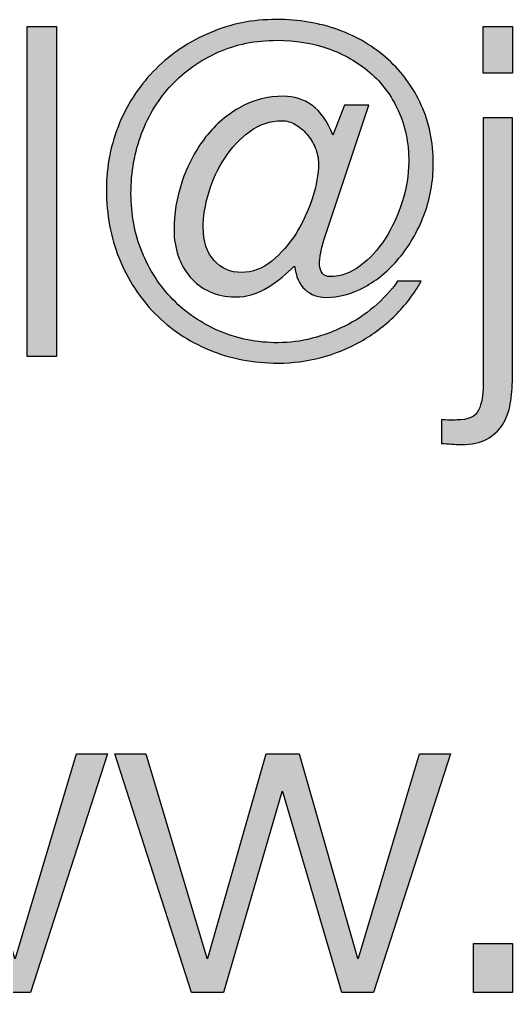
# Paper-space layout 'A0mask (portrait)' of a CAD drawing. Extents: x 0 to 810, y 0 to 1153.
# Drawn here: x 685.82 to 689.95, y 43.92 to 52.08 of the extents above; entities that cross this region are included whole.
import ezdxf
from ezdxf.enums import TextEntityAlignment as Align

# ---------------------------------------------------------------- set-up
doc = ezdxf.new("R2010")
doc.units = 0
doc.layers.get('0').update_dxf_attribs({"linetype": 'CONTINUOUS'})
doc.layers.get('Defpoints').update_dxf_attribs({"linetype": 'CONTINUOUS'})
doc.layers.add('JPP_Mask', color=7, linetype='CONTINUOUS')
doc.styles.add('JPP', font='arial.ttf')

# ---------------------------------------------------------------- blocks, each defined once
blk = doc.blocks.new('A0mask (portrait)')
at = {"true_color": 0x004a91}
h = blk.add_hatch(color=154, dxfattribs=at)
edge = h.paths.add_edge_path(flags=16)
edge.add_spline(control_points=[(687.7493, 51.1451), (687.6678, 51.0855), (687.5983, 51.0111), (687.54, 50.9217), (687.4818, 50.8327), (687.4373, 50.7357), (687.4061, 50.631), (687.3753, 50.5264), (687.3597, 50.4289), (687.3597, 50.3385), (687.3597, 50.2221), (687.39, 50.1302), (687.451, 50.063), (687.5116, 49.9958), (687.5883, 49.9622), (687.6816, 49.9622), (687.772, 49.9622), (687.8562, 49.9939), (687.9339, 50.0573), (688.011, 50.1203), (688.0792, 50.1979), (688.1374, 50.2897), (688.1956, 50.3816), (688.2411, 50.4805), (688.2747, 50.5865), (688.3083, 50.6926), (688.3253, 50.7882), (688.3253, 50.8734), (688.3253, 50.9198), (688.3163, 50.9648), (688.2984, 51.0074), (688.2799, 51.05), (688.2567, 51.0878), (688.2283, 51.1214), (688.1999, 51.155), (688.1677, 51.1825), (688.1313, 51.2029), (688.0953, 51.2237), (688.0579, 51.2341), (688.0191, 51.2341), (687.9206, 51.2341), (687.8307, 51.2043), (687.7493, 51.1451)], knot_values=[0, 0, 0, 0, 1, 1, 1, 2, 2, 2, 3, 3, 3, 4, 4, 4, 5, 5, 5, 6, 6, 6, 7, 7, 7, 8, 8, 8, 9, 9, 9, 10, 10, 10, 11, 11, 11, 12, 12, 12, 13, 13, 13, 14, 14, 14, 14], degree=3, periodic=0)
edge = h.paths.add_edge_path()
edge.add_spline(control_points=[(688.3447, 50.1288), (688.3372, 50.09), (688.3339, 50.0559), (688.3348, 50.0261), (688.3362, 49.9963), (688.3443, 49.9726), (688.3585, 49.9546), (688.3727, 49.9361), (688.3949, 49.9272), (688.4262, 49.9272), (688.5114, 49.9272), (688.5942, 49.957), (688.6742, 50.0166), (688.7542, 50.0758), (688.8243, 50.152), (688.8839, 50.2453), (688.9431, 50.3385), (688.9909, 50.4417), (689.0273, 50.5553), (689.0633, 50.6694), (689.0813, 50.7801), (689.0813, 50.889), (689.0813, 51.049), (689.0524, 51.1924), (688.9942, 51.3193), (688.936, 51.4462), (688.8564, 51.5527), (688.7556, 51.6393), (688.6548, 51.7259), (688.5379, 51.7927), (688.4049, 51.839), (688.2718, 51.8854), (688.1303, 51.9086), (687.9803, 51.9086), (687.7994, 51.9086), (687.6338, 51.875), (687.4837, 51.8078), (687.3337, 51.7406), (687.2044, 51.6497), (687.096, 51.5347), (686.9876, 51.4197), (686.9034, 51.2838), (686.8442, 51.1276), (686.7846, 50.9709), (686.7547, 50.8038), (686.7547, 50.6254), (686.7547, 50.4493), (686.786, 50.2855), (686.848, 50.1326), (686.91, 49.9802), (686.9957, 49.8476), (687.106, 49.7354), (687.2158, 49.6228), (687.346, 49.5343), (687.4974, 49.4699), (687.6484, 49.405), (687.8122, 49.3729), (687.9878, 49.3729), (688.0835, 49.3729), (688.1786, 49.3852), (688.2728, 49.4098), (688.3675, 49.4339), (688.4584, 49.4685), (688.5464, 49.5125), (688.6344, 49.556), (688.7159, 49.61), (688.7906, 49.6734), (688.8654, 49.7364), (688.9317, 49.8083), (688.9885, 49.8883), (688.9885, 49.8883), (689.1864, 49.8883), (689.1864, 49.8883), (689.1267, 49.7823), (689.0538, 49.6867), (688.9672, 49.6015), (688.8806, 49.5163), (688.785, 49.4439), (688.6804, 49.3842), (688.5753, 49.325), (688.464, 49.2796), (688.3466, 49.2488), (688.2288, 49.2176), (688.1095, 49.202), (687.9878, 49.202), (687.7786, 49.202), (687.586, 49.2389), (687.4103, 49.3127), (687.2342, 49.3861), (687.0823, 49.4884), (686.9545, 49.619), (686.8267, 49.7496), (686.7268, 49.9035), (686.6558, 50.0805), (686.5848, 50.2576), (686.5493, 50.4483), (686.5493, 50.6523), (686.5493, 50.854), (686.5862, 51.0419), (686.6596, 51.2166), (686.7334, 51.3913), (686.8347, 51.5423), (686.9644, 51.6705), (687.0937, 51.7983), (687.2447, 51.8992), (687.4179, 51.9725), (687.5912, 52.0464), (687.7758, 52.0833), (687.9722, 52.0833), (688.1587, 52.0833), (688.332, 52.0544), (688.492, 51.9962), (688.6524, 51.938), (688.7911, 51.8551), (688.909, 51.7477), (689.0264, 51.6407), (689.1192, 51.5134), (689.1864, 51.3657), (689.2536, 51.2185), (689.2872, 51.0556), (689.2872, 50.8772), (689.2872, 50.7224), (689.2607, 50.5761), (689.2077, 50.4393), (689.1547, 50.3021), (689.0856, 50.1823), (688.9999, 50.0805), (688.9147, 49.9783), (688.8186, 49.8983), (688.7111, 49.8401), (688.6037, 49.7818), (688.4957, 49.753), (688.3873, 49.753), (688.3201, 49.753), (688.2619, 49.7747), (688.2127, 49.8188), (688.1639, 49.8628), (688.1355, 49.9272), (688.1275, 50.0124), (688.1275, 50.0124), (688.1199, 50.0124), (688.1199, 50.0124), (688.0603, 49.9503), (687.9878, 49.8921), (687.9026, 49.8382), (687.8174, 49.7837), (687.7256, 49.7567), (687.6271, 49.7567), (687.5471, 49.7567), (687.4757, 49.7714), (687.4122, 49.8012), (687.3488, 49.8311), (687.2953, 49.8718), (687.2513, 49.9234), (687.2073, 49.975), (687.1737, 50.0346), (687.1505, 50.1018), (687.1273, 50.169), (687.1154, 50.2415), (687.1154, 50.3191), (687.1154, 50.4535), (687.1372, 50.587), (687.1812, 50.72), (687.2253, 50.8535), (687.2873, 50.9738), (687.3677, 51.0807), (687.4477, 51.1882), (687.5448, 51.2748), (687.6584, 51.3406), (687.772, 51.4064), (687.8974, 51.4395), (688.0347, 51.4395), (688.1199, 51.4395), (688.1985, 51.4144), (688.2709, 51.3638), (688.3433, 51.3136), (688.4015, 51.2303), (688.4456, 51.1139), (688.4456, 51.1139), (688.5426, 51.3657), (688.5426, 51.3657), (688.5426, 51.3657), (688.748, 51.3657), (688.748, 51.3657), (688.748, 51.3657), (688.3755, 50.249), (688.3755, 50.249), (688.3627, 50.2079), (688.3523, 50.1676), (688.3447, 50.1288)], knot_values=[0, 0, 0, 0, 1, 1, 1, 2, 2, 2, 3, 3, 3, 4, 4, 4, 5, 5, 5, 6, 6, 6, 7, 7, 7, 8, 8, 8, 9, 9, 9, 10, 10, 10, 11, 11, 11, 12, 12, 12, 13, 13, 13, 14, 14, 14, 15, 15, 15, 16, 16, 16, 17, 17, 17, 18, 18, 18, 19, 19, 19, 20, 20, 20, 21, 21, 21, 22, 22, 22, 23, 23, 23, 24, 24, 24, 25, 25, 25, 26, 26, 26, 27, 27, 27, 28, 28, 28, 29, 29, 29, 30, 30, 30, 31, 31, 31, 32, 32, 32, 33, 33, 33, 34, 34, 34, 35, 35, 35, 36, 36, 36, 37, 37, 37, 38, 38, 38, 39, 39, 39, 40, 40, 40, 41, 41, 41, 42, 42, 42, 43, 43, 43, 44, 44, 44, 45, 45, 45, 46, 46, 46, 47, 47, 47, 48, 48, 48, 49, 49, 49, 50, 50, 50, 51, 51, 51, 52, 52, 52, 53, 53, 53, 54, 54, 54, 55, 55, 55, 56, 56, 56, 57, 57, 57, 58, 58, 58, 59, 59, 59, 60, 60, 60, 61, 61, 61, 62, 62, 62, 63, 63, 63, 63], degree=3, periodic=0)
for points in [[(686.1304, 52.0251), (685.8861, 52.0251), (685.8861, 49.2564), (686.1304, 49.2564)], [(689.9499, 52.0251), (689.7057, 52.0251), (689.7057, 51.6336), (689.9499, 51.6336)], [(686.5578, 45.9254), (686.2979, 45.9254), (685.7862, 44.2114), (685.7782, 44.2114), (685.2897, 45.9254), (685.0142, 45.9254), (684.5257, 44.2114), (684.5181, 44.2114), (684.0059, 45.9254), (683.7465, 45.9254), (684.3898, 43.9245), (684.6578, 43.9245), (685.1463, 45.6073), (685.1538, 45.6073), (685.6466, 43.9245), (685.914, 43.9245)], [(689.4311, 45.9254), (689.1712, 45.9254), (688.6595, 44.2114), (688.6515, 44.2114), (688.163, 45.9254), (687.8875, 45.9254), (687.399, 44.2114), (687.3914, 44.2114), (686.8792, 45.9254), (686.6198, 45.9254), (687.2631, 43.9245), (687.531, 43.9245), (688.0195, 45.6073), (688.0271, 45.6073), (688.5199, 43.9245), (688.7873, 43.9245)], [(689.9509, 44.3354), (689.6252, 44.3354), (689.6252, 43.9245), (689.9509, 43.9245)]]:
    blk.add_hatch(color=154, dxfattribs=at).paths.add_polyline_path(points)
h = blk.add_hatch(color=154, dxfattribs=at)
edge = h.paths.add_edge_path()
edge.add_spline(control_points=[(689.9499, 49.0742), (689.9499, 49.0742), (689.9499, 51.2573), (689.9499, 51.2573), (689.9499, 51.2573), (689.8888, 51.2573), (689.8278, 51.2573)], knot_values=[13.49999, 13.49999, 13.49999, 13.49999, 14.49999, 14.49999, 14.49999, 15, 15, 15, 15], degree=3, periodic=0)
edge.add_spline(control_points=[(689.8278, 51.2573), (689.7667, 51.2573), (689.7057, 51.2573), (689.7057, 51.2573), (689.7057, 51.2573), (689.7057, 51.2573), (689.7057, 51.2573)], knot_values=[12.999756, 12.999756, 12.999756, 12.999756, 13.499746, 13.499746, 13.499746, 13.49999, 13.49999, 13.49999, 13.49999], degree=3, periodic=0)
edge.add_spline(control_points=[(689.7057, 51.2573), (689.7057, 51.2573), (689.7057, 51.2573), (689.7057, 51.2573)], knot_values=[12.999634, 12.999634, 12.999634, 12.999634, 12.999756, 12.999756, 12.999756, 12.999756], degree=3, periodic=0)
edge.add_spline(control_points=[(689.7057, 51.243), (689.7057, 51.2399), (689.7057, 51.2362), (689.7057, 51.2321)], knot_values=[12.937501, 12.937501, 12.937501, 12.937501, 12.953126, 12.953126, 12.953126, 12.953126], degree=3, periodic=0)
edge.add_spline(control_points=[(689.7057, 51.2321), (689.7057, 51.2239), (689.7057, 51.2138), (689.7057, 51.2019)], knot_values=[12.906252, 12.906252, 12.906252, 12.906252, 12.937501, 12.937501, 12.937501, 12.937501], degree=3, periodic=0)
edge.add_spline(control_points=[(689.7057, 51.2019), (689.7057, 51.19), (689.7057, 51.1763), (689.7057, 51.161)], knot_values=[12.875002, 12.875002, 12.875002, 12.875002, 12.906252, 12.906252, 12.906252, 12.906252], degree=3, periodic=0)
edge.add_spline(control_points=[(689.7057, 51.161), (689.7057, 51.1303), (689.7057, 51.0931), (689.7057, 51.0505)], knot_values=[12.812504, 12.812504, 12.812504, 12.812504, 12.875002, 12.875002, 12.875002, 12.875002], degree=3, periodic=0)
edge.add_spline(control_points=[(689.7057, 51.0505), (689.7057, 51.0078), (689.7057, 50.9596), (689.7057, 50.9071)], knot_values=[12.750005, 12.750005, 12.750005, 12.750005, 12.812504, 12.812504, 12.812504, 12.812504], degree=3, periodic=0)
edge.add_spline(control_points=[(689.7057, 50.9071), (689.7057, 50.802), (689.7057, 50.6795), (689.7057, 50.5481)], knot_values=[12.625008, 12.625008, 12.625008, 12.625008, 12.750005, 12.750005, 12.750005, 12.750005], degree=3, periodic=0)
edge.add_spline(control_points=[(689.7057, 50.5481), (689.7057, 50.4168), (689.7057, 50.2767), (689.7057, 50.1366)], knot_values=[12.50001, 12.50001, 12.50001, 12.50001, 12.625008, 12.625008, 12.625008, 12.625008], degree=3, periodic=0)
edge.add_spline(control_points=[(689.7057, 50.1366), (689.7057, 49.8565), (689.7057, 49.5763), (689.7057, 49.3662)], knot_values=[12.250015, 12.250015, 12.250015, 12.250015, 12.50001, 12.50001, 12.50001, 12.50001], degree=3, periodic=0)
edge.add_spline(control_points=[(689.7057, 49.3662), (689.7057, 49.156), (689.7057, 49.0159), (689.7057, 49.0159), (689.7057, 48.9331), (689.6924, 48.864), (689.6668, 48.8086)], knot_values=[11, 11, 11, 11, 11.250015, 11.250015, 11.250015, 12.250015, 12.250015, 12.250015, 12.250015], degree=3, periodic=0)
edge.add_spline(control_points=[(689.6668, 48.8086), (689.6408, 48.7528), (689.5802, 48.7253), (689.4846, 48.7253)], knot_values=[10, 10, 10, 10, 11, 11, 11, 11], degree=3, periodic=0)
edge.add_spline(control_points=[(689.4846, 48.7253), (689.4666, 48.7225), (689.4458, 48.722), (689.4226, 48.7234)], knot_values=[9, 9, 9, 9, 10, 10, 10, 10], degree=3, periodic=0)
edge.add_spline(control_points=[(689.4226, 48.7234), (689.3994, 48.7244), (689.3771, 48.7267), (689.3563, 48.7291)], knot_values=[8, 8, 8, 8, 9, 9, 9, 9], degree=3, periodic=0)
edge.add_spline(control_points=[(689.3563, 48.7291), (689.3563, 48.7291), (689.3563, 48.5274), (689.3563, 48.5274), (689.3852, 48.5274), (689.4126, 48.526), (689.4401, 48.5236)], knot_values=[6, 6, 6, 6, 7, 7, 7, 8, 8, 8, 8], degree=3, periodic=0)
edge.add_spline(control_points=[(689.4401, 48.5236), (689.4671, 48.5208), (689.495, 48.5199), (689.5234, 48.5199)], knot_values=[5, 5, 5, 5, 6, 6, 6, 6], degree=3, periodic=0)
edge.add_spline(control_points=[(689.5234, 48.5199), (689.6086, 48.5199), (689.6791, 48.5345), (689.7345, 48.5644)], knot_values=[4, 4, 4, 4, 5, 5, 5, 5], degree=3, periodic=0)
edge.add_spline(control_points=[(689.7345, 48.5644), (689.7904, 48.5942), (689.8339, 48.6339), (689.8666, 48.6846)], knot_values=[3, 3, 3, 3, 4, 4, 4, 4], degree=3, periodic=0)
edge.add_spline(control_points=[(689.8666, 48.6846), (689.8988, 48.7348), (689.9206, 48.7935), (689.9324, 48.8607), (689.9442, 48.9279), (689.9499, 48.9994), (689.9499, 49.0742)], knot_values=[1, 1, 1, 1, 2, 2, 2, 3, 3, 3, 3], degree=3, periodic=0)
at = {"layer": 'Defpoints', "color": 154, "true_color": 0x004a91}
for points in [[(686.1304, 52.0251), (686.1304, 49.2564), (685.8861, 49.2564), (685.8861, 52.0251), (686.1304, 52.0251)], [(689.9499, 52.0251), (689.9499, 51.6336), (689.7057, 51.6336), (689.7057, 52.0251), (689.9499, 52.0251)], [(684.0059, 45.9254), (684.5181, 44.2114), (684.5257, 44.2114), (685.0142, 45.9254), (685.2897, 45.9254), (685.7782, 44.2114), (685.7862, 44.2114), (686.2979, 45.9254), (686.5578, 45.9254), (685.914, 43.9245), (685.6466, 43.9245), (685.1538, 45.6073), (685.1463, 45.6073), (684.6578, 43.9245), (684.3898, 43.9245), (683.7465, 45.9254), (684.0059, 45.9254)], [(686.8792, 45.9254), (687.3914, 44.2114), (687.399, 44.2114), (687.8875, 45.9254), (688.163, 45.9254), (688.6515, 44.2114), (688.6595, 44.2114), (689.1712, 45.9254), (689.4311, 45.9254), (688.7873, 43.9245), (688.5199, 43.9245), (688.0271, 45.6073), (688.0195, 45.6073), (687.531, 43.9245), (687.2631, 43.9245), (686.6198, 45.9254), (686.8792, 45.9254)], [(689.6252, 44.3354), (689.9509, 44.3354), (689.9509, 43.9245), (689.6252, 43.9245), (689.6252, 44.3354)]]:
    blk.add_lwpolyline(points, dxfattribs=at)
for points, knots in [([(688.3447, 50.1288), (688.3372, 50.09), (688.3339, 50.0559), (688.3348, 50.0261), (688.3362, 49.9963), (688.3443, 49.9726), (688.3585, 49.9546), (688.3727, 49.9361), (688.3949, 49.9272), (688.4262, 49.9272), (688.5114, 49.9272), (688.5942, 49.957), (688.6742, 50.0166), (688.7542, 50.0758), (688.8243, 50.152), (688.8839, 50.2453), (688.9431, 50.3385), (688.9909, 50.4417), (689.0273, 50.5553), (689.0633, 50.6694), (689.0813, 50.7801), (689.0813, 50.889), (689.0813, 51.049), (689.0524, 51.1924), (688.9942, 51.3193), (688.936, 51.4462), (688.8564, 51.5527), (688.7556, 51.6393), (688.6548, 51.7259), (688.5379, 51.7927), (688.4049, 51.839), (688.2718, 51.8854), (688.1303, 51.9086), (687.9803, 51.9086), (687.7994, 51.9086), (687.6338, 51.875), (687.4837, 51.8078), (687.3337, 51.7406), (687.2044, 51.6497), (687.096, 51.5347), (686.9876, 51.4197), (686.9034, 51.2838), (686.8442, 51.1276), (686.7846, 50.9709), (686.7547, 50.8038), (686.7547, 50.6254), (686.7547, 50.4493), (686.786, 50.2855), (686.848, 50.1326), (686.91, 49.9802), (686.9957, 49.8476), (687.106, 49.7354), (687.2158, 49.6228), (687.346, 49.5343), (687.4974, 49.4699), (687.6484, 49.405), (687.8122, 49.3729), (687.9878, 49.3729), (688.0835, 49.3729), (688.1786, 49.3852), (688.2728, 49.4098), (688.3675, 49.4339), (688.4584, 49.4685), (688.5464, 49.5125), (688.6344, 49.556), (688.7159, 49.61), (688.7906, 49.6734), (688.8654, 49.7364), (688.9317, 49.8083), (688.9885, 49.8883), (688.9885, 49.8883), (689.1864, 49.8883), (689.1864, 49.8883), (689.1267, 49.7823), (689.0538, 49.6867), (688.9672, 49.6015), (688.8806, 49.5163), (688.785, 49.4439), (688.6804, 49.3842), (688.5753, 49.325), (688.464, 49.2796), (688.3466, 49.2488), (688.2288, 49.2176), (688.1095, 49.202), (687.9878, 49.202), (687.7786, 49.202), (687.586, 49.2389), (687.4103, 49.3127), (687.2342, 49.3861), (687.0823, 49.4884), (686.9545, 49.619), (686.8267, 49.7496), (686.7268, 49.9035), (686.6558, 50.0805), (686.5848, 50.2576), (686.5493, 50.4483), (686.5493, 50.6523), (686.5493, 50.854), (686.5862, 51.0419), (686.6596, 51.2166), (686.7334, 51.3913), (686.8347, 51.5423), (686.9644, 51.6705), (687.0937, 51.7983), (687.2447, 51.8992), (687.4179, 51.9725), (687.5912, 52.0464), (687.7758, 52.0833), (687.9722, 52.0833), (688.1587, 52.0833), (688.332, 52.0544), (688.492, 51.9962), (688.6524, 51.938), (688.7911, 51.8551), (688.909, 51.7477), (689.0264, 51.6407), (689.1192, 51.5134), (689.1864, 51.3657), (689.2536, 51.2185), (689.2872, 51.0556), (689.2872, 50.8772), (689.2872, 50.7224), (689.2607, 50.5761), (689.2077, 50.4393), (689.1547, 50.3021), (689.0856, 50.1823), (688.9999, 50.0805), (688.9147, 49.9783), (688.8186, 49.8983), (688.7111, 49.8401), (688.6037, 49.7818), (688.4957, 49.753), (688.3873, 49.753), (688.3201, 49.753), (688.2619, 49.7747), (688.2127, 49.8188), (688.1639, 49.8628), (688.1355, 49.9272), (688.1275, 50.0124), (688.1275, 50.0124), (688.1199, 50.0124), (688.1199, 50.0124), (688.0603, 49.9503), (687.9878, 49.8921), (687.9026, 49.8382), (687.8174, 49.7837), (687.7256, 49.7567), (687.6271, 49.7567), (687.5471, 49.7567), (687.4757, 49.7714), (687.4122, 49.8012), (687.3488, 49.8311), (687.2953, 49.8718), (687.2513, 49.9234), (687.2073, 49.975), (687.1737, 50.0346), (687.1505, 50.1018), (687.1273, 50.169), (687.1154, 50.2415), (687.1154, 50.3191), (687.1154, 50.4535), (687.1372, 50.587), (687.1812, 50.72), (687.2253, 50.8535), (687.2873, 50.9738), (687.3677, 51.0807), (687.4477, 51.1882), (687.5448, 51.2748), (687.6584, 51.3406), (687.772, 51.4064), (687.8974, 51.4395), (688.0347, 51.4395), (688.1199, 51.4395), (688.1985, 51.4144), (688.2709, 51.3638), (688.3433, 51.3136), (688.4015, 51.2303), (688.4456, 51.1139), (688.4456, 51.1139), (688.5426, 51.3657), (688.5426, 51.3657), (688.5426, 51.3657), (688.748, 51.3657), (688.748, 51.3657), (688.748, 51.3657), (688.3755, 50.249), (688.3755, 50.249), (688.3627, 50.2079), (688.3523, 50.1676), (688.3447, 50.1288)], [0, 0, 0, 0, 1, 1, 1, 2, 2, 2, 3, 3, 3, 4, 4, 4, 5, 5, 5, 6, 6, 6, 7, 7, 7, 8, 8, 8, 9, 9, 9, 10, 10, 10, 11, 11, 11, 12, 12, 12, 13, 13, 13, 14, 14, 14, 15, 15, 15, 16, 16, 16, 17, 17, 17, 18, 18, 18, 19, 19, 19, 20, 20, 20, 21, 21, 21, 22, 22, 22, 23, 23, 23, 24, 24, 24, 25, 25, 25, 26, 26, 26, 27, 27, 27, 28, 28, 28, 29, 29, 29, 30, 30, 30, 31, 31, 31, 32, 32, 32, 33, 33, 33, 34, 34, 34, 35, 35, 35, 36, 36, 36, 37, 37, 37, 38, 38, 38, 39, 39, 39, 40, 40, 40, 41, 41, 41, 42, 42, 42, 43, 43, 43, 44, 44, 44, 45, 45, 45, 46, 46, 46, 47, 47, 47, 48, 48, 48, 49, 49, 49, 50, 50, 50, 51, 51, 51, 52, 52, 52, 53, 53, 53, 54, 54, 54, 55, 55, 55, 56, 56, 56, 57, 57, 57, 58, 58, 58, 59, 59, 59, 60, 60, 60, 61, 61, 61, 62, 62, 62, 63, 63, 63, 63]), ([(689.9499, 51.2573), (689.9499, 51.2573), (689.9499, 49.0742), (689.9499, 49.0742), (689.9499, 48.9994), (689.9442, 48.9279), (689.9324, 48.8607), (689.9206, 48.7935), (689.8988, 48.7348), (689.8666, 48.6846), (689.8339, 48.6339), (689.7904, 48.5942), (689.7345, 48.5644), (689.6791, 48.5345), (689.6086, 48.5199), (689.5234, 48.5199), (689.495, 48.5199), (689.4671, 48.5208), (689.4401, 48.5236), (689.4126, 48.526), (689.3852, 48.5274), (689.3563, 48.5274), (689.3563, 48.5274), (689.3563, 48.7291), (689.3563, 48.7291), (689.3771, 48.7267), (689.3994, 48.7244), (689.4226, 48.7234), (689.4458, 48.722), (689.4666, 48.7225), (689.4846, 48.7253), (689.5802, 48.7253), (689.6408, 48.7528), (689.6668, 48.8086), (689.6924, 48.864), (689.7057, 48.9331), (689.7057, 49.0159), (689.7057, 49.0159), (689.7057, 51.2573), (689.7057, 51.2573), (689.7057, 51.2573), (689.9499, 51.2573), (689.9499, 51.2573)], [0, 0, 0, 0, 1, 1, 1, 2, 2, 2, 3, 3, 3, 4, 4, 4, 5, 5, 5, 6, 6, 6, 7, 7, 7, 8, 8, 8, 9, 9, 9, 10, 10, 10, 11, 11, 11, 12, 12, 12, 13, 13, 13, 14, 14, 14, 14]), ([(687.7493, 51.1451), (687.6678, 51.0855), (687.5983, 51.0111), (687.54, 50.9217), (687.4818, 50.8327), (687.4373, 50.7357), (687.4061, 50.631), (687.3753, 50.5264), (687.3597, 50.4289), (687.3597, 50.3385), (687.3597, 50.2221), (687.39, 50.1302), (687.451, 50.063), (687.5116, 49.9958), (687.5883, 49.9622), (687.6816, 49.9622), (687.772, 49.9622), (687.8562, 49.9939), (687.9339, 50.0573), (688.011, 50.1203), (688.0792, 50.1979), (688.1374, 50.2897), (688.1956, 50.3816), (688.2411, 50.4805), (688.2747, 50.5865), (688.3083, 50.6926), (688.3253, 50.7882), (688.3253, 50.8734), (688.3253, 50.9198), (688.3163, 50.9648), (688.2984, 51.0074), (688.2799, 51.05), (688.2567, 51.0878), (688.2283, 51.1214), (688.1999, 51.155), (688.1677, 51.1825), (688.1313, 51.2029), (688.0953, 51.2237), (688.0579, 51.2341), (688.0191, 51.2341), (687.9206, 51.2341), (687.8307, 51.2043), (687.7493, 51.1451)], [0, 0, 0, 0, 1, 1, 1, 2, 2, 2, 3, 3, 3, 4, 4, 4, 5, 5, 5, 6, 6, 6, 7, 7, 7, 8, 8, 8, 9, 9, 9, 10, 10, 10, 11, 11, 11, 12, 12, 12, 13, 13, 13, 14, 14, 14, 14])]:
    blk.add_open_spline(points, degree=3, knots=knots, dxfattribs=at)
at = {"color": 7, "style": 'JPP'}
for tag, p in [('Client', (743, 115)), ('Project1', (743, 90)), ('Project2', (743, 82.5)), ('Project3', (743, 75)), ('Title1', (743, 57.5)), ('Title2', (743, 50)), ('Title3', (743, 42.5)), ('Status', (635, 7.5))]:
    blk.add_attdef(tag, text='', height=3.5, dxfattribs=at).set_placement(p, align=Align.MIDDLE_LEFT)
at = {"color": 2, "style": 'JPP'}
for tag, p in [('Scale', (662.5, 25)), ('Checked', (752.5, 25)), ('Drawn', (707.5, 25)), ('Date', (797.5, 25))]:
    blk.add_attdef(tag, text='', height=2, dxfattribs=at).set_placement(p, align=Align.MIDDLE_CENTER)
at = {"color": 6, "style": 'JPP'}
for tag, p in [('Ref', (725, 7.5)), ('DrgNo.', (767, 7.5))]:
    blk.add_attdef(tag, text='', height=4, dxfattribs=at).set_placement(p, align=Align.MIDDLE_LEFT)
blk.add_attdef('Rev', text='', height=4, dxfattribs=at).set_placement((801.2747, 7.5), align=Align.MIDDLE_CENTER)

psp = doc.layouts.new('A0mask (portrait)')

# ---------------------------------------------------------------- block references
at = {"layer": 'JPP_Mask'}
psp.add_blockref('A0mask (portrait)', (0, 0), dxfattribs=at)

doc.saveas('drawing.dxf')
